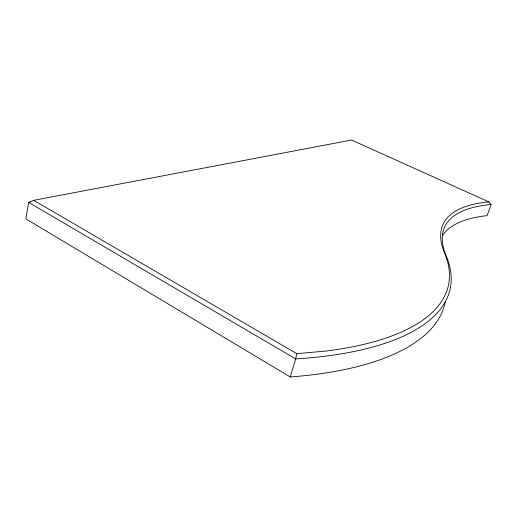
<?xml version="1.0" encoding="UTF-8"?>
<svg xmlns="http://www.w3.org/2000/svg" width="517" height="517" viewBox="0 0 517 517"><rect width="100%" height="100%" fill="white"/><g stroke="black" fill="none" stroke-linecap="round" stroke-linejoin="round"><path stroke-width="0.78" d="M33.702 200.338L296.764 353.66L295.698 358.914L290.244 376.958L25.85 218.872L28.642 202.393L33.702 200.338L351.573 140.042L488.772 201.876L491.15 204.493L487.072 215.654A285.203 88.148 24.4 0 0 442.423 235.655M30.225 202.089L28.642 202.393L295.698 358.914A340.444 125.418 11.8 0 0 446.287 256.167A286.948 85.137 24.1 0 1 491.15 204.493M488.772 201.876L481.288 202.774A290.134 85.518 24 0 0 444.646 253.265A337.614 123.401 11.9 0 1 325.788 351.069L296.764 353.66M445.176 302.296A338.131 129.599 11.6 0 1 290.244 376.958"/></g></svg>
